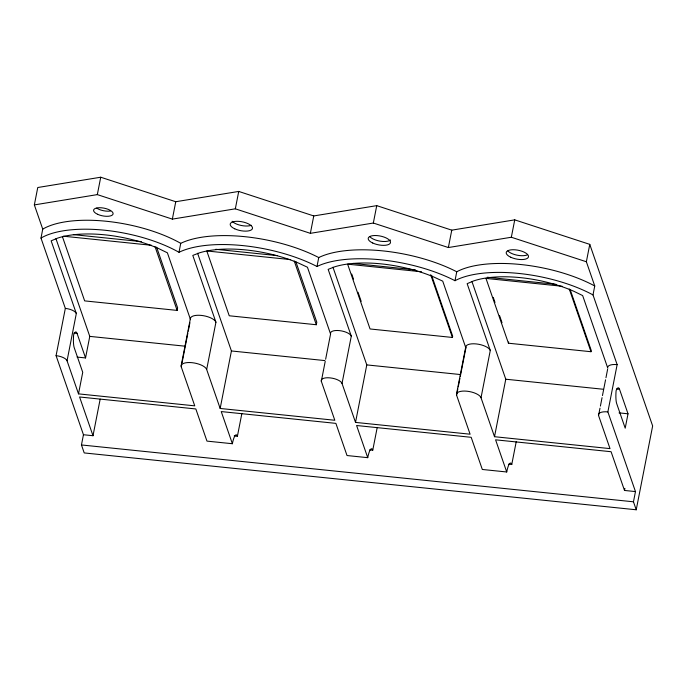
<?xml version="1.0" encoding="UTF-8"?>
<svg xmlns="http://www.w3.org/2000/svg" width="687" height="687" viewBox="0 0 687 687"><rect width="100%" height="100%" fill="white"/><g stroke="black" fill="none" stroke-linecap="round" stroke-linejoin="round"><path stroke-width="1.03" d="M34.35 204.906L37.759 187.517L100.731 177.22L175.76 201.729L238.733 191.433L313.761 215.941L376.742 205.645L451.771 230.154L514.743 219.857L589.772 244.366L652.65 425.949L636.222 509.78L84.209 452.931L81.452 444.953L83.453 434.734L56.076 355.668L65.334 308.394L40.988 238.08L42.74 229.132L34.35 204.906L97.322 194.61L172.351 219.119L235.332 208.822L310.361 233.331L373.333 223.035L448.362 247.543L511.334 237.247L586.363 261.756L594.753 285.981L593.001 294.921L617.141 364.625L607.875 411.899L635.466 491.583L633.466 501.802L636.222 509.78M97.322 194.61L100.731 177.22M181.669 364.78L181.256 366.884L194.747 405.845L78.507 393.874L67.051 360.787L76.317 313.512L51.147 240.836L57.553 238.14A77.047 30.494 11.1 0 1 158.577 248.539L167.388 252.807L190.522 319.61A13.053 5.17 11.1 0 1 201.325 315.41A13.053 5.17 11.1 0 1 215.933 322.22L206.667 369.494L220.158 408.464L334.809 420.264L321.318 381.302L325.226 361.345M78.507 393.874L82.732 372.311L74.248 347.802A15.947 3.289 -84.1 0 1 73.638 334.792A15.947 3.289 -84.1 0 1 77.064 333.427L85.549 357.936L77.064 357.068M85.549 357.936L89.774 336.381L55.948 238.672M83.453 434.734L93.003 435.721L100.173 399.13M172.351 219.119L175.76 201.729M40.988 238.08A88.606 35.071 11.1 0 1 178.989 252.292L180.741 243.344A93.355 36.952 11.1 0 1 318.742 257.556A93.355 36.952 11.1 0 1 456.752 271.769A90.856 35.956 11.1 0 1 594.753 285.981M62.569 237.092L84.656 300.889L177.126 310.404L177.624 307.853L156.584 247.097M181.196 365.501L190.462 318.227M182.081 362.676L187.843 333.264M188.255 331.16L189.904 322.761M235.332 208.822L238.733 191.433M220.158 408.464L231.425 350.963L197.598 253.263M93.003 435.721L79.589 396.983L195.829 408.954L206.967 441.114L232.378 443.725A15.595 3.212 -84.1 0 1 237.401 436.254L241.867 413.497M310.361 233.331L313.761 215.941M178.989 252.292A93.355 36.952 11.1 0 1 316.99 266.496L318.742 257.556M290.678 259.609L206.796 250.97L229.235 315.771L316.303 324.736L316.801 322.186L295.762 261.429M325.638 359.241L330.576 334.028L307.45 267.234L298.647 263.121A77.837 30.812 11.1 0 0 199.299 252.893L192.798 255.427L215.933 322.22M373.333 223.035L376.742 205.645M457.843 388.936L456.606 395.24L470.097 434.201L355.522 422.402L342.023 383.44L351.289 336.166L328.154 269.364L334.646 266.831A77.768 30.778 11.1 0 1 433.952 277.059L442.737 281.163L465.872 347.966L460.316 376.33M355.522 422.402L366.781 364.9L332.955 267.2M232.378 443.725L221.24 411.573L335.883 423.372L347.021 455.533L367.734 457.671A15.595 3.212 -84.1 0 1 372.758 450.191L377.223 427.434M448.362 247.543L451.771 230.154M316.99 266.496A93.355 36.952 11.1 0 1 455 280.708L456.752 271.769M421.535 271.777L347.622 264.169L370.061 328.97L452.424 337.454L452.673 336.175L431.634 275.418M456.554 393.909L465.812 346.634M458.255 386.833L459.904 378.425M511.334 237.247L514.743 219.857M599.991 408.172L598.557 415.523L610.013 448.611L494.511 436.709L481.02 397.747L490.278 350.473L467.151 283.679L473.48 280.974A76.248 30.176 11.1 0 1 573.903 291.314L582.653 295.573L607.815 368.249M570.193 289.691L591.232 350.447L590.983 351.718L508.423 343.217L508.681 341.946M494.511 436.709L505.778 379.215L471.943 281.515M367.734 457.671L356.596 425.511L471.179 437.31L482.317 469.47L506.723 471.978A15.595 3.212 -84.1 0 1 511.755 464.498L516.212 441.75M586.363 261.756L589.772 244.366M600.404 406.069L602.052 397.661M602.465 395.566L605.556 379.808M605.968 377.704L607.609 369.297M628.021 413.797L625.204 428.173L616.711 403.664A15.947 3.289 -84.1 0 1 616.102 390.654A15.947 3.289 -84.1 0 1 619.528 389.289L628.021 413.797L619.047 412.878M635.466 491.583L624.5 490.449L624.912 488.363M73.346 234.619L141.367 241.626M215.787 249.287L277.376 255.633M353.152 263.43L415.446 269.854M487.298 277.247L556.092 284.332M562.189 286.264L485.984 278.415L508.423 343.217M63.281 236.191L151.492 245.276M73.878 333.101L77.064 333.427M616.54 388.988L619.528 389.289M89.774 336.381L184.691 346.154M231.425 350.963L324.839 360.581M366.781 364.9L460.144 374.518M505.778 379.215L603.263 389.254M234.233 435.919L237.401 436.254M369.658 449.865L372.758 450.191M508.569 464.172L511.755 464.498M81.452 444.953L633.466 501.802M569.24 288.944L590.983 351.718M624.5 490.449L611.087 451.72L495.585 439.817L506.723 471.978M493.249 297.394L495.001 302.452M499.561 315.616L502.017 322.701M430.68 274.671L452.424 337.454M351.727 274.027L353.479 279.094M358.039 292.258L361.19 301.37M294.216 260.948L316.303 324.736M155.03 246.616L177.126 310.404M181.256 366.884A13.053 5.17 11.1 0 1 192.059 362.684A13.053 5.17 11.1 0 1 206.667 369.494M330.576 334.028A10.64 4.208 11.1 0 1 339.378 330.61A10.64 4.208 11.1 0 1 351.289 336.166M321.318 381.302A10.64 4.208 11.1 0 1 330.121 377.884A10.64 4.208 11.1 0 1 342.023 383.44M56.076 355.668A9.807 3.882 11.1 0 1 67.051 360.787M65.334 308.394A9.807 3.882 11.1 0 1 76.317 313.512M42.74 229.132A88.606 35.071 11.1 0 1 180.741 243.344M455 280.708A90.856 35.956 11.1 0 1 593.001 294.921M607.763 367.056A11.267 4.457 11.1 0 1 617.141 364.625M598.557 415.523A11.267 4.457 11.1 0 1 607.875 411.899M465.872 347.966A12.538 4.964 11.1 0 1 476.246 343.929A12.538 4.964 11.1 0 1 490.278 350.473M456.606 395.24A12.538 4.964 11.1 0 1 466.98 391.204A12.538 4.964 11.1 0 1 481.02 397.747M110.435 211.021A9.927 3.924 11.1 0 1 96.712 208.135M251.33 225.302A11.344 4.491 11.1 0 1 232.12 221.257M390.499 239.978A11.344 4.491 11.1 0 1 380.315 241.197A11.344 4.491 11.1 0 1 369.872 236.74M527.092 254.997A11.344 4.491 11.1 0 1 507.882 250.953M97.545 214.267A9.927 3.924 11.1 0 0 113.054 214.061A9.927 3.924 11.1 0 0 99.452 207.714A9.927 3.924 11.1 0 0 97.545 214.267M234.722 228.805A11.344 4.491 11.1 0 0 252.447 228.565A11.344 4.491 11.1 0 0 236.895 221.308A11.344 4.491 11.1 0 0 234.722 228.805M372.723 243.018A11.344 4.491 11.1 0 0 390.448 242.769A11.344 4.491 11.1 0 0 374.904 235.521A11.344 4.491 11.1 0 0 372.723 243.018M510.724 257.23A11.344 4.491 11.1 0 0 528.458 256.981A11.344 4.491 11.1 0 0 512.906 249.733A11.344 4.491 11.1 0 0 510.724 257.23"/></g></svg>
